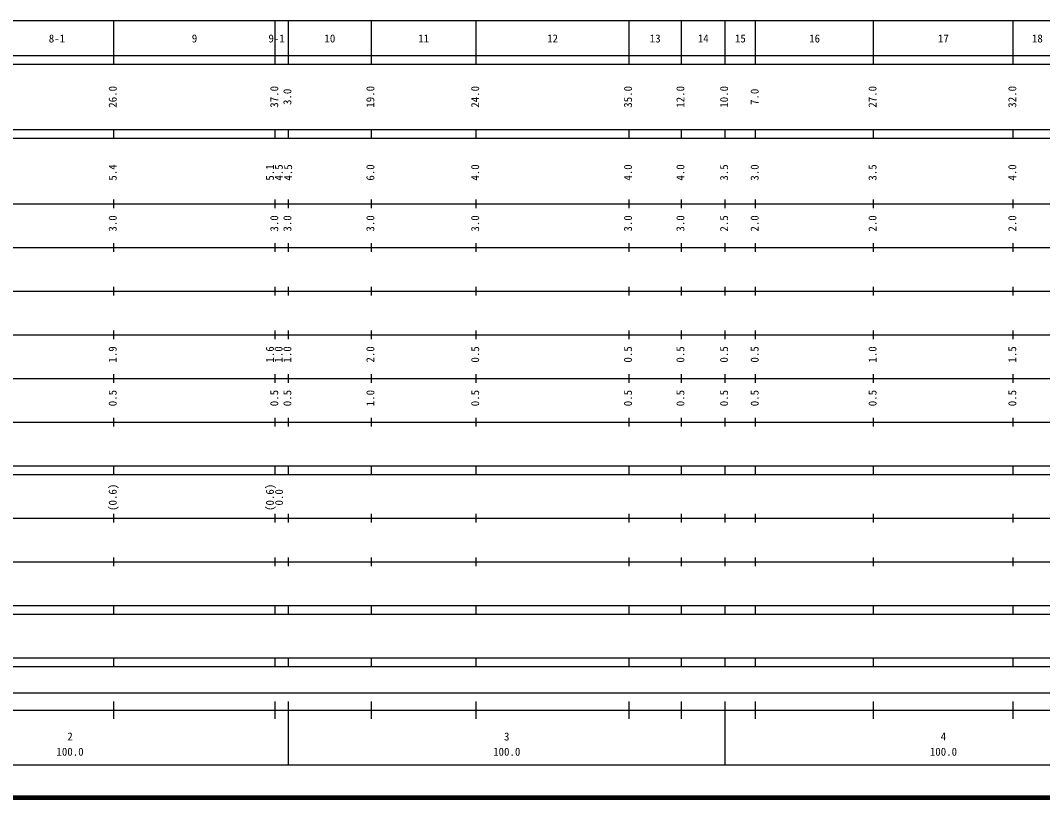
# Model space of a CAD drawing. Units: millimetres on the paper, enlarged 1000 times. Extents: x 40000 to 680000, y 20000 to 380000.
# Drawn here: x 206644 to 440696, y 20000 to 198000 of the extents above; entities that cross this region are included whole.
import ezdxf
from ezdxf.enums import TextEntityAlignment as Align

# ---------------------------------------------------------------- set-up
doc = ezdxf.new("R2010")
doc.units = ezdxf.units.MM
doc.header["$LTSCALE"] = 1000
doc.layers.add('M-TTL', color=2, linetype='Continuous', lineweight=140)
doc.layers.add('M-TTL-BAND', color=7, linetype='Continuous', lineweight=25)
doc.styles.add('ＭＳ ゴシック', font='')
doc.styles.get('ＭＳ ゴシック').set_extended_font_data('MS Gothic')

msp = doc.modelspace()

# ---------------------------------------------------------------- linework, layer by layer
at = {"layer": 'M-TTL'}
msp.add_line((40000, 20000), (680000, 20000), dxfattribs=at)
at = {"layer": 'M-TTL-BAND'}
for p, q in [((68000, 198000), (579000, 198000)), ((228000, 188000), (228000, 198000)), ((265000, 188000), (265000, 198000)), ((268000, 188000), (268000, 198000)), ((287000, 188000), (287000, 198000)), ((311000, 188000), (311000, 198000)), ((346000, 188000), (346000, 198000)), ((358000, 188000), (358000, 198000)), ((368000, 188000), (368000, 198000)), ((375000, 188000), (375000, 198000)), ((402000, 188000), (402000, 198000)), ((434000, 188000), (434000, 198000)), ((40000, 190000), (579000, 190000)), ((40000, 188000), (579000, 188000)), ((40000, 173000), (579000, 173000)), ((40000, 171000), (579000, 171000)), ((228000, 171000), (228000, 173000)), ((265000, 171000), (265000, 173000)), ((268000, 171000), (268000, 173000)), ((287000, 171000), (287000, 173000)), ((311000, 171000), (311000, 173000)), ((346000, 171000), (346000, 173000)), ((358000, 171000), (358000, 173000)), ((368000, 171000), (368000, 173000)), ((375000, 171000), (375000, 173000)), ((402000, 171000), (402000, 173000)), ((434000, 171000), (434000, 173000)), ((228000, 155000), (228000, 157000)), ((265000, 155000), (265000, 157000)), ((268000, 155000), (268000, 157000)), ((287000, 155000), (287000, 157000)), ((311000, 155000), (311000, 157000)), ((346000, 155000), (346000, 157000)), ((358000, 155000), (358000, 157000)), ((368000, 155000), (368000, 157000)), ((375000, 155000), (375000, 157000)), ((402000, 155000), (402000, 157000)), ((434000, 155000), (434000, 157000)), ((40000, 156000), (579000, 156000)), ((46000, 146000), (579000, 146000)), ((228000, 145000), (228000, 147000)), ((265000, 145000), (265000, 147000)), ((268000, 145000), (268000, 147000)), ((287000, 145000), (287000, 147000)), ((311000, 145000), (311000, 147000)), ((346000, 145000), (346000, 147000)), ((358000, 145000), (358000, 147000)), ((368000, 145000), (368000, 147000)), ((375000, 145000), (375000, 147000)), ((402000, 145000), (402000, 147000)), ((434000, 145000), (434000, 147000)), ((52000, 136000), (579000, 136000)), ((228000, 135000), (228000, 137000)), ((265000, 135000), (265000, 137000)), ((268000, 135000), (268000, 137000)), ((287000, 135000), (287000, 137000)), ((311000, 135000), (311000, 137000)), ((346000, 135000), (346000, 137000)), ((358000, 135000), (358000, 137000)), ((368000, 135000), (368000, 137000)), ((375000, 135000), (375000, 137000)), ((402000, 135000), (402000, 137000)), ((434000, 135000), (434000, 137000)), ((228000, 125000), (228000, 127000)), ((265000, 125000), (265000, 127000)), ((268000, 125000), (268000, 127000)), ((287000, 125000), (287000, 127000)), ((311000, 125000), (311000, 127000)), ((346000, 125000), (346000, 127000)), ((358000, 125000), (358000, 127000)), ((368000, 125000), (368000, 127000)), ((375000, 125000), (375000, 127000)), ((402000, 125000), (402000, 127000)), ((434000, 125000), (434000, 127000)), ((46000, 126000), (579000, 126000)), ((52000, 116000), (579000, 116000)), ((228000, 115000), (228000, 117000)), ((265000, 115000), (265000, 117000)), ((268000, 115000), (268000, 117000)), ((287000, 115000), (287000, 117000)), ((311000, 115000), (311000, 117000)), ((346000, 115000), (346000, 117000)), ((358000, 115000), (358000, 117000)), ((368000, 115000), (368000, 117000)), ((375000, 115000), (375000, 117000)), ((402000, 115000), (402000, 117000)), ((434000, 115000), (434000, 117000)), ((46000, 106000), (579000, 106000)), ((228000, 105000), (228000, 107000)), ((265000, 105000), (265000, 107000)), ((268000, 105000), (268000, 107000)), ((287000, 105000), (287000, 107000)), ((311000, 105000), (311000, 107000)), ((346000, 105000), (346000, 107000)), ((358000, 105000), (358000, 107000)), ((368000, 105000), (368000, 107000)), ((375000, 105000), (375000, 107000)), ((402000, 105000), (402000, 107000)), ((434000, 105000), (434000, 107000)), ((40000, 96000), (579000, 96000)), ((228000, 94000), (228000, 96000)), ((265000, 94000), (265000, 96000)), ((268000, 94000), (268000, 96000)), ((287000, 94000), (287000, 96000)), ((311000, 94000), (311000, 96000)), ((346000, 94000), (346000, 96000)), ((358000, 94000), (358000, 96000)), ((368000, 94000), (368000, 96000)), ((375000, 94000), (375000, 96000)), ((402000, 94000), (402000, 96000)), ((434000, 94000), (434000, 96000)), ((40000, 94000), (579000, 94000)), ((228000, 83000), (228000, 85000)), ((265000, 83000), (265000, 85000)), ((268000, 83000), (268000, 85000)), ((287000, 83000), (287000, 85000)), ((311000, 83000), (311000, 85000)), ((346000, 83000), (346000, 85000)), ((358000, 83000), (358000, 85000)), ((368000, 83000), (368000, 85000)), ((375000, 83000), (375000, 85000)), ((402000, 83000), (402000, 85000)), ((434000, 83000), (434000, 85000)), ((49000, 84000), (579000, 84000)), ((228000, 73000), (228000, 75000)), ((265000, 73000), (265000, 75000)), ((268000, 73000), (268000, 75000)), ((287000, 73000), (287000, 75000)), ((311000, 73000), (311000, 75000)), ((346000, 73000), (346000, 75000)), ((358000, 73000), (358000, 75000)), ((368000, 73000), (368000, 75000)), ((375000, 73000), (375000, 75000)), ((402000, 73000), (402000, 75000)), ((434000, 73000), (434000, 75000)), ((40000, 74000), (579000, 74000)), ((40000, 64000), (579000, 64000)), ((228000, 62000), (228000, 64000)), ((265000, 62000), (265000, 64000)), ((268000, 62000), (268000, 64000)), ((287000, 62000), (287000, 64000)), ((311000, 62000), (311000, 64000)), ((346000, 62000), (346000, 64000)), ((358000, 62000), (358000, 64000)), ((368000, 62000), (368000, 64000)), ((375000, 62000), (375000, 64000)), ((402000, 62000), (402000, 64000)), ((434000, 62000), (434000, 64000)), ((40000, 62000), (579000, 62000)), ((40000, 52000), (579000, 52000)), ((228000, 50000), (228000, 52000)), ((265000, 50000), (265000, 52000)), ((268000, 50000), (268000, 52000)), ((287000, 50000), (287000, 52000)), ((311000, 50000), (311000, 52000)), ((346000, 50000), (346000, 52000)), ((358000, 50000), (358000, 52000)), ((368000, 50000), (368000, 52000)), ((375000, 50000), (375000, 52000)), ((402000, 50000), (402000, 52000)), ((434000, 50000), (434000, 52000)), ((40000, 50000), (579000, 50000)), ((71000, 44000), (565000, 44000)), ((40000, 40000), (579000, 40000)), ((228000, 38000), (228000, 42000)), ((265000, 38000), (265000, 42000)), ((268000, 27500), (268000, 42000)), ((287000, 38000), (287000, 42000)), ((311000, 38000), (311000, 42000)), ((346000, 38000), (346000, 42000)), ((358000, 38000), (358000, 42000)), ((368000, 27500), (368000, 42000)), ((375000, 38000), (375000, 42000)), ((402000, 38000), (402000, 42000)), ((434000, 38000), (434000, 42000)), ((68000, 27500), (579000, 27500))]:
    msp.add_line(p, q, dxfattribs=at)

# ---------------------------------------------------------------- texts
at = {"layer": 'M-TTL-BAND', "style": 'ＭＳ ゴシック'}
for s, p in [('8-1', (215000, 192405)), ('9', (246500, 192405)), ('9-1', (265302, 192405)), ('10', (277500, 192405)), ('11', (299000, 192405)), ('12', (328500, 192405)), ('13', (352000, 192405)), ('14', (363000, 192405)), ('15', (371500, 192405)), ('16', (388500, 192405)), ('17', (418000, 192405)), ('18', (439500, 192405)), ('2', (218000, 32523)), ('3', (318000, 32523)), ('4', (418000, 32523)), ('100.0', (218000, 29033)), ('100.0', (318000, 29033)), ('100.0', (418000, 29033))]:
    msp.add_text(s, height=1833, dxfattribs=at).set_placement(p, align=Align.BOTTOM_CENTER)
for s, p in [('26.0', (229223, 180500)), ('37.0', (266223, 180500)), ('19.0', (288223, 180500)), ('24.0', (312223, 180500)), ('35.0', (347223, 180500)), ('12.0', (359223, 180500)), ('10.0', (369223, 180500)), ('27.0', (403223, 180500)), ('32.0', (435223, 180500)), ('3.0', (269223, 180500)), ('7.0', (376223, 180500)), ('5.4', (229223, 163174)), ('5.1', (265223, 163174)), ('4.5', (267265, 163174)), ('4.5', (269393, 163174)), ('6.0', (288223, 163174)), ('4.0', (312223, 163174)), ('4.0', (347223, 163174)), ('4.0', (359223, 163174)), ('3.5', (369223, 163174)), ('3.0', (376223, 163174)), ('3.5', (403223, 163174)), ('4.0', (435223, 163174)), ('3.0', (229223, 151500)), ('3.0', (266223, 151500)), ('3.0', (269223, 151500)), ('3.0', (288223, 151500)), ('3.0', (312223, 151500)), ('3.0', (347223, 151500)), ('3.0', (359223, 151500)), ('2.5', (369223, 151500)), ('2.0', (376223, 151500)), ('2.0', (403223, 151500)), ('2.0', (435223, 151500)), ('1.9', (229223, 121500)), ('1.6', (265223, 121500)), ('1.0', (267206, 121500)), ('1.0', (269223, 121500)), ('2.0', (288223, 121500)), ('0.5', (312223, 121500)), ('0.5', (347223, 121500)), ('0.5', (359223, 121500)), ('0.5', (369223, 121500)), ('0.5', (376223, 121500)), ('1.0', (403223, 121500)), ('1.5', (435223, 121500)), ('0.5', (229223, 111500)), ('0.5', (266223, 111500)), ('0.5', (269223, 111500)), ('1.0', (288223, 111500)), ('0.5', (312223, 111500)), ('0.5', (347223, 111500)), ('0.5', (359223, 111500)), ('0.5', (369223, 111500)), ('0.5', (376223, 111500)), ('0.5', (403223, 111500)), ('0.5', (435223, 111500)), ('(0.6)', (229223, 88764)), ('(0.6)', (265223, 88764)), ('0.0', (267327, 88764))]:
    msp.add_text(s, height=1833, rotation=90, dxfattribs=at).set_placement(p, align=Align.BOTTOM_CENTER)

doc.saveas('drawing.dxf')
